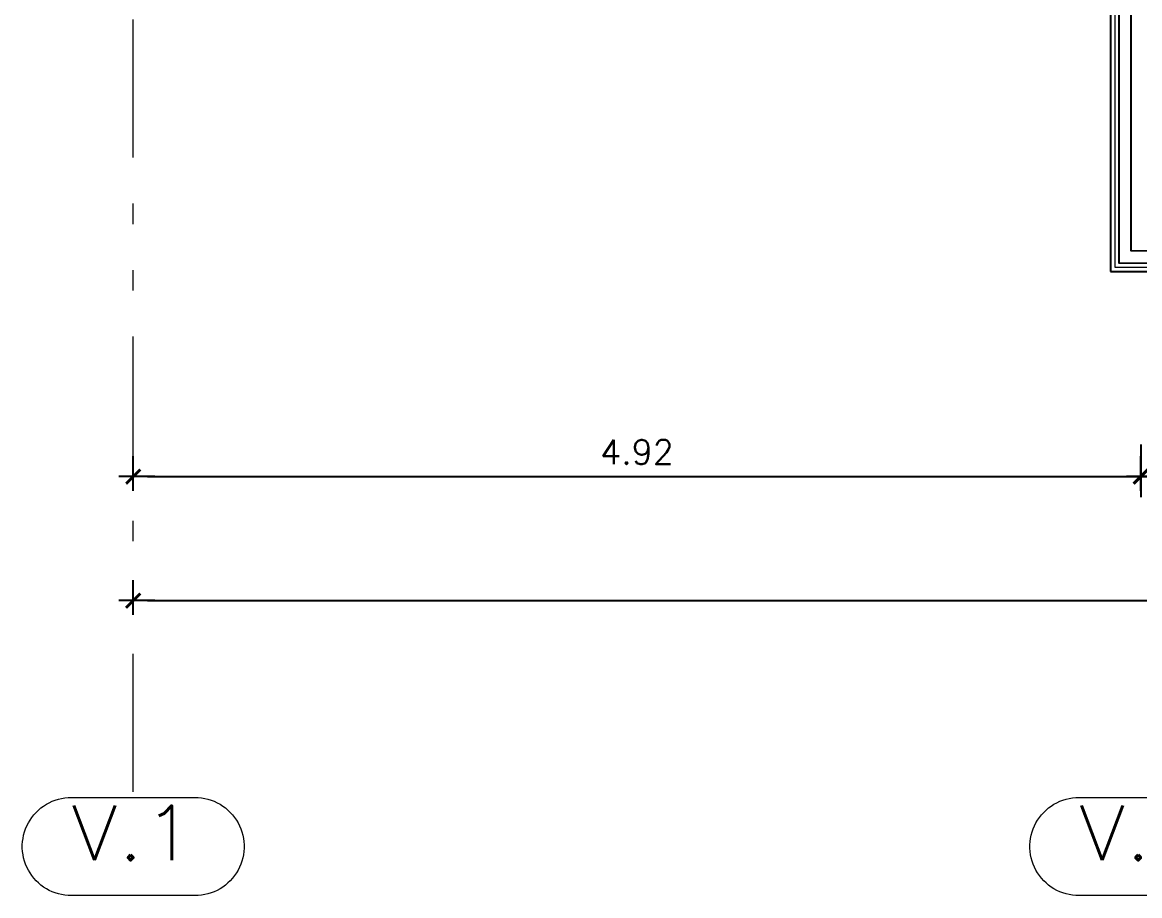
# Model space of a CAD drawing. Header units: metres. Extents: x 219 to 707, y -561 to -17.
# Drawn here: x 341.05 to 346.52, y -138.74 to -134.48 of the extents above; entities that cross this region are included whole.
import ezdxf
from ezdxf.enums import TextEntityAlignment as Align

# ---------------------------------------------------------------- set-up
doc = ezdxf.new("R2010")
doc.units = ezdxf.units.M
doc.linetypes.add('CYPE_RAYAPUNTOPUNTO', pattern=[0.45, 0.225, -0.075, 0, -0.075, 0, -0.075])
for name, color, linetype in [('A-Balcon', 1, 'Continuous'), ('A-Revoques', 1, 'Continuous'), ('Dr Ejes en bloque', 4, 'Continuous'), ('TCOTA', 1, 'Continuous')]:
    doc.layers.add(name, color=color, linetype=linetype)
for name, color, linetype, lineweight in [('COTAS_REF_LINEAS', 2, 'Continuous', 0), ('COTAS_REPLANTEO', 7, 'CYPE_RAYAPUNTOPUNTO', 0), ('MUR_CARAS_HORMIGON', 1, 'Continuous', 20)]:
    doc.layers.add(name, color=color, linetype=linetype, lineweight=lineweight)
doc.styles.add('CYPETXT', font='romans', dxfattribs={"height": 0.2})
doc.styles.add('T12', font='romans.shx', dxfattribs={"height": 0.12})
doc.dimstyles.new('DIM50', dxfattribs={"dimtxt": 0.12, "dimasz": 0.07, "dimexe": 0.1, "dimexo": 0.05, "dimgap": 0.06, "dimtad": 1, "dimzin": 4, "dimdsep": 46, "dimtxsty": 'T12', "dimblk1": 'COTA1', "dimblk2": 'COTA1', "dimsah": 1, "dimcen": 0.07, "dimclrt": 3, "dimadec": 0, "dimazin": 0, "dimtfac": 1, "dimtmove": 2, "dimatfit": 0, "dimldrblk": 'COTA1', "dimfxl": 1, "dimtolj": 1, "dimtzin": 4, "dimarcsym": 0})

# ---------------------------------------------------------------- blocks, each defined once
blk = doc.blocks.new('A$Ce77abe1e')
at = {"layer": 'MUR_CARAS_HORMIGON'}
blk.add_lwpolyline([(4.7989, -13.9003), (4.7989, -15.2503), (13.3989, -15.2503), (13.3989, -13.9003)], dxfattribs=at)
blk = doc.blocks.new('COTA1')
for p, q in [((0, 1), (0, -1)), ((-1.5, 0), (1, 0))]:
    blk.add_line(p, q)
at = {"const_width": 0.2}
blk.add_lwpolyline([(-0.5, -0.5), (0.5, 0.5)], dxfattribs=at)
blk = doc.blocks.new('*D851')
at = {"layer": 'Defpoints', "color": 0, "transparency": 16777216}
for p in [(139.0277, 126.9935), (115.8777, 126.8678), (139.0277, 126.8678)]:
    blk.add_point(p, dxfattribs=at)
at = {"layer": 'TCOTA', "color": 0, "lineweight": -2, "transparency": 16777216}
for p, q in [((115.8777, 126.9178), (115.8777, 126.9678)), ((139.0277, 126.9435), (139.0277, 126.7678)), ((115.9477, 126.8678), (138.9577, 126.8678))]:
    blk.add_line(p, q, dxfattribs=at)
at = {"layer": 'TCOTA', "color": 0, "lineweight": -2, "transparency": 16777216, "xscale": 0.07, "yscale": 0.07, "zscale": 0.07, "rotation": 180}
blk.add_blockref('COTA1', (115.8777, 126.8678), dxfattribs=at)
at = {"layer": 'TCOTA', "color": 0, "lineweight": -2, "transparency": 16777216, "xscale": 0.07, "yscale": 0.07, "zscale": 0.07}
blk.add_blockref('COTA1', (139.0277, 126.8678), dxfattribs=at)
at = {"layer": 'TCOTA', "color": 3, "transparency": 16777216, "insert": (127.4527, 126.9878), "char_height": 0.12, "attachment_point": 5, "style": 'T12'}
blk.add_mtext('\\A1;23.15', dxfattribs=at)
blk = doc.blocks.new('*D853')
at = {"layer": 'Defpoints', "color": 0, "transparency": 16777216}
for p in [(115.8777, 127.474), (120.8027, 127.474), (120.8027, 127.474)]:
    blk.add_point(p, dxfattribs=at)
at = {"layer": 'TCOTA', "color": 0, "lineweight": -2, "transparency": 16777216}
for p, q in [((115.8777, 127.524), (115.8777, 127.574)), ((120.8027, 127.524), (120.8027, 127.574)), ((115.9477, 127.474), (120.7327, 127.474))]:
    blk.add_line(p, q, dxfattribs=at)
at = {"layer": 'TCOTA', "color": 0, "lineweight": -2, "transparency": 16777216, "xscale": 0.07, "yscale": 0.07, "zscale": 0.07, "rotation": 180}
blk.add_blockref('COTA1', (115.8777, 127.474), dxfattribs=at)
at = {"layer": 'TCOTA', "color": 0, "lineweight": -2, "transparency": 16777216, "xscale": 0.07, "yscale": 0.07, "zscale": 0.07}
blk.add_blockref('COTA1', (120.8027, 127.474), dxfattribs=at)
at = {"layer": 'TCOTA', "color": 3, "transparency": 16777216, "insert": (118.3402, 127.594), "char_height": 0.12, "attachment_point": 5, "style": 'T12'}
blk.add_mtext('\\A1;4.92', dxfattribs=at)
blk = doc.blocks.new('*D854')
at = {"layer": 'Defpoints', "color": 0, "transparency": 16777216}
for p in [(120.8027, 127.6811), (120.8027, 127.474), (125.7777, 127.474)]:
    blk.add_point(p, dxfattribs=at)
at = {"layer": 'TCOTA', "color": 0, "lineweight": -2, "transparency": 16777216}
for p, q in [((120.8027, 127.6311), (120.8027, 127.374)), ((125.7077, 127.474), (120.8727, 127.474)), ((125.7777, 127.424), (125.7777, 127.374))]:
    blk.add_line(p, q, dxfattribs=at)
at = {"layer": 'TCOTA', "color": 0, "lineweight": -2, "transparency": 16777216, "xscale": 0.07, "yscale": 0.07, "zscale": 0.07, "rotation": 180}
blk.add_blockref('COTA1', (120.8027, 127.474), dxfattribs=at)
at = {"layer": 'TCOTA', "color": 0, "lineweight": -2, "transparency": 16777216, "xscale": 0.07, "yscale": 0.07, "zscale": 0.07}
blk.add_blockref('COTA1', (125.7777, 127.474), dxfattribs=at)
at = {"layer": 'TCOTA', "color": 3, "transparency": 16777216, "insert": (123.2902, 127.594), "char_height": 0.12, "attachment_point": 5, "style": 'T12'}
blk.add_mtext('\\A1;4.97', dxfattribs=at)
blk = doc.blocks.new('DSADADASDAS')
at = {"layer": 'COTAS_REF_LINEAS'}
blk.add_lwpolyline([(116.1797, 125.906), (116.1957, 125.9055), (116.2117, 125.9039), (116.2275, 125.9012), (116.2431, 125.8975), (116.2584, 125.8927), (116.2734, 125.887), (116.288, 125.8802), (116.302, 125.8725), (116.3155, 125.8639), (116.3284, 125.8543), (116.3407, 125.844), (116.3522, 125.8328), (116.363, 125.8209), (116.3729, 125.8084), (116.382, 125.7951), (116.3902, 125.7813), (116.3974, 125.767), (116.4037, 125.7523), (116.4089, 125.7371), (116.4132, 125.7216), (116.4164, 125.7059), (116.4185, 125.69), (116.4196, 125.674), (116.4196, 125.658), (116.4185, 125.642), (116.4164, 125.6261), (116.4132, 125.6104), (116.4089, 125.5949), (116.4037, 125.5797), (116.3974, 125.565), (116.3902, 125.5507), (116.382, 125.5369), (116.3729, 125.5236), (116.363, 125.511), (116.3522, 125.4991), (116.3407, 125.488), (116.3284, 125.4776), (116.3155, 125.4681), (116.302, 125.4595), (116.288, 125.4518), (116.2734, 125.445), (116.2584, 125.4393), (116.2431, 125.4345), (116.2275, 125.4308), (116.2117, 125.4281), (116.1957, 125.4265), (116.1797, 125.426), (115.5757, 125.426), (115.5597, 125.4265), (115.5437, 125.4281), (115.5279, 125.4308), (115.5123, 125.4345), (115.497, 125.4393), (115.482, 125.445), (115.4675, 125.4518), (115.4534, 125.4595), (115.4399, 125.4681), (115.427, 125.4776), (115.4147, 125.488), (115.4032, 125.4991), (115.3924, 125.511), (115.3825, 125.5236), (115.3734, 125.5369), (115.3652, 125.5507), (115.358, 125.565), (115.3517, 125.5797), (115.3465, 125.5949), (115.3422, 125.6104), (115.3391, 125.6261), (115.3369, 125.642), (115.3358, 125.658), (115.3358, 125.674), (115.3369, 125.69), (115.3391, 125.7059), (115.3422, 125.7216), (115.3465, 125.7371), (115.3517, 125.7523), (115.358, 125.767), (115.3652, 125.7813), (115.3734, 125.7951), (115.3825, 125.8084), (115.3924, 125.8209), (115.4032, 125.8328), (115.4147, 125.844), (115.427, 125.8543), (115.4399, 125.8639), (115.4534, 125.8725), (115.4675, 125.8802), (115.482, 125.887), (115.497, 125.8927), (115.5123, 125.8975), (115.5279, 125.9012), (115.5437, 125.9039), (115.5597, 125.9055), (115.5757, 125.906), (116.1797, 125.906)], close=True, dxfattribs=at)
blk.add_lwpolyline([(121.1047, 125.426), (120.5007, 125.426), (120.4847, 125.4265), (120.4687, 125.4281), (120.4529, 125.4308), (120.4373, 125.4345), (120.422, 125.4393), (120.407, 125.445), (120.3925, 125.4518), (120.3784, 125.4595), (120.3649, 125.4681), (120.352, 125.4776), (120.3397, 125.488), (120.3282, 125.4991), (120.3174, 125.511), (120.3075, 125.5236), (120.2984, 125.5369), (120.2902, 125.5507), (120.283, 125.565), (120.2767, 125.5797), (120.2715, 125.5949), (120.2672, 125.6104), (120.2641, 125.6261), (120.2619, 125.642), (120.2608, 125.658), (120.2608, 125.674), (120.2619, 125.69), (120.2641, 125.7059), (120.2672, 125.7216), (120.2715, 125.7371), (120.2767, 125.7523), (120.283, 125.767), (120.2902, 125.7813), (120.2984, 125.7951), (120.3075, 125.8084), (120.3174, 125.8209), (120.3282, 125.8328), (120.3397, 125.844), (120.352, 125.8543), (120.3649, 125.8639), (120.3784, 125.8725), (120.3925, 125.8802), (120.407, 125.887), (120.422, 125.8927), (120.4373, 125.8975), (120.4529, 125.9012), (120.4687, 125.9039), (120.4847, 125.9055), (120.5007, 125.906), (121.1047, 125.906)], dxfattribs=at)
at = {"layer": 'COTAS_REPLANTEO', "ltscale": 3}
blk.add_line((115.8777, 125.9327, -0.525), (115.8777, 146.4778, -0.525), dxfattribs=at)
at = {"layer": 'COTAS_REF_LINEAS', "style": 'CYPETXT'}
for s, width, p, p2 in [('V.1', 1.219615, (115.5757, 125.5993, -0.525), (116.1797, 125.5993, -0.525)), ('V.2', 1.057, (120.5007, 125.5993, -0.525), (121.1047, 125.5993, -0.525))]:
    blk.add_text(s, height=0.26667, dxfattribs=dict(at, width=width)).set_placement(p, p2, align=Align.FIT)
at = {"layer": 'TCOTA'}
for base, p1, p2, picture, middle in [((120.8027083, 127.4739555, -0.5249959), (115.8777084, 127.4739555, -0.5249959), (120.8027083, 127.4739555, -0.5249959), '*D853', (118.3402084, 127.5939555, -0.5249959)), ((120.8027083, 127.4739555, -0.5249959), (125.7777082, 127.4739555, -0.5249959), (120.8027083, 127.6810747, -0.5249959), '*D854', (123.2902083, 127.5939555, -0.5249959)), ((139.0277, 126.8678, -0.525), (115.8777, 126.8678, -0.525), (139.0277, 126.9935, -0.525), '*D851', (127.4527, 126.9878, -0.525))]:
    dim = blk.add_linear_dim(base=base, p1=p1, p2=p2, dimstyle='DIM50', dxfattribs=at)
    dim.commit()
    dim.dimension.update_dxf_attribs({"geometry": picture, "text_midpoint": middle})

msp = doc.modelspace()

# ---------------------------------------------------------------- linework, layer by layer
at = {"layer": 'A-Balcon'}
for points in [[(346.4126, -134.3454), (346.4126, -135.6521), (350.864, -135.653)], [(346.4726, -134.3454), (346.4726, -135.5921), (350.864, -135.593)]]:
    msp.add_lwpolyline(points, dxfattribs=at)
at = {"layer": 'A-Revoques'}
for p, q in [((346.3726, -134.3454), (346.3726, -135.6939)), ((346.3726, -135.6939), (355.0126, -135.6939))]:
    msp.add_line(p, q, dxfattribs=at)

# ---------------------------------------------------------------- block references
msp.add_blockref('A$Ce77abe1e', (341.5956, -120.4237))
at = {"layer": 'Dr Ejes en bloque'}
msp.add_blockref('DSADADASDAS', (225.7179, -264.1705, 0.525), dxfattribs=at)

doc.saveas('drawing.dxf')
